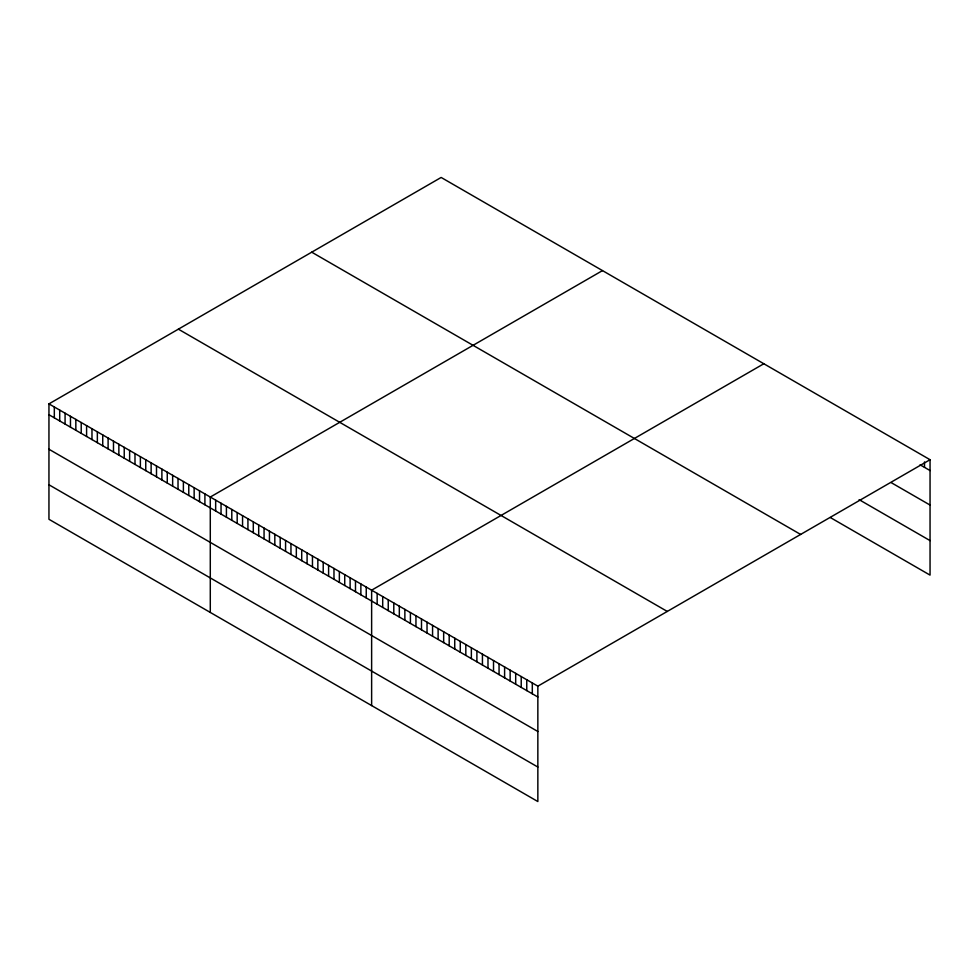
<?xml version="1.0" encoding="UTF-8"?>
<svg xmlns="http://www.w3.org/2000/svg" width="979" height="979" viewBox="0 0 979 979"><rect width="100%" height="100%" fill="white"/><g stroke="black" fill="none" stroke-linecap="round" stroke-linejoin="round"><path stroke-width="1.47" d="M48.95 403.886L537.85 686.157L537.85 801.544L48.95 519.286L48.95 403.886L441.15 177.456L930.05 459.714L930.05 575.114L830.314 517.524M602.489 270.596L210.289 497.038L210.289 612.426M763.828 363.747L371.628 590.178L371.628 705.578M537.85 686.157L930.05 459.714M920.076 464.805L930.05 470.556M891.269 482.671L930.05 505.054M859.121 499.657L930.05 540.604M311.726 252.178L800.626 534.436M178.374 329.164L667.274 611.434M48.95 414.729L537.85 696.999M48.95 449.239L537.85 731.497M48.95 484.776L537.85 767.046M924.506 461.941L924.506 467.362M532.307 682.95L532.307 693.793M526.763 679.756L526.763 690.599M521.22 676.55L521.22 687.393M515.688 673.356L515.688 684.199M510.145 670.162L510.145 680.992M504.601 666.956L504.601 677.798M499.057 663.762L499.057 674.604M493.526 660.556L493.526 671.398M487.983 657.362L487.983 668.204M482.439 654.168L482.439 664.998M476.895 650.962L476.895 661.804M471.364 647.768L471.364 658.61M465.82 644.561L465.82 655.404M460.277 641.367L460.277 652.21M454.733 638.173L454.733 649.004M449.19 634.967L449.19 645.81M443.658 631.773L443.658 642.616M438.115 628.567L438.115 639.409M432.571 625.373L432.571 636.215M427.028 622.179L427.028 633.009M421.496 618.973L421.496 629.815M415.953 615.779L415.953 626.621M410.409 612.573L410.409 623.415M404.865 609.379L404.865 620.221M399.322 606.185L399.322 617.015M393.791 602.978L393.791 613.821M388.247 599.784L388.247 610.615M382.703 596.578L382.703 607.421M377.16 593.384L377.16 604.227M366.244 587.082L366.244 597.924M360.872 583.973L360.872 594.816M355.487 580.865L355.487 591.708M350.115 577.769L350.115 588.599M344.73 574.661L344.73 585.503M339.358 571.552L339.358 582.395M333.974 568.444L333.974 579.287M328.601 565.348L328.601 576.19M323.217 562.24L323.217 573.082M317.845 559.131L317.845 569.974M312.46 556.035L312.46 566.865M307.088 552.927L307.088 563.769M301.716 549.819L301.716 560.661M296.331 546.71L296.331 557.553M290.959 543.614L290.959 554.444M285.574 540.506L285.574 551.348M280.202 537.398L280.202 548.24M274.818 534.301L274.818 545.132M269.445 531.193L269.445 542.036M264.061 528.085L264.061 538.927M258.689 524.977L258.689 535.819M253.304 521.88L253.304 532.711M247.932 518.772L247.932 529.615M242.559 515.664L242.559 526.506M237.175 512.555L237.175 523.398M231.803 509.459L231.803 520.302M226.418 506.351L226.418 517.193M221.046 503.243L221.046 514.085M215.661 500.147L215.661 510.977M204.905 493.93L204.905 504.772M199.532 490.822L199.532 501.664M194.148 487.726L194.148 498.568M188.776 484.617L188.776 495.46M183.391 481.509L183.391 492.351M178.019 478.413L178.019 489.243M172.647 475.304L172.647 486.147M167.262 472.196L167.262 483.039M161.89 469.088L161.89 479.93M156.505 465.992L156.505 476.834M151.133 462.883L151.133 473.726M145.749 459.775L145.749 470.618M140.376 456.679L140.376 467.509M134.992 453.571L134.992 464.413M129.62 450.462L129.62 461.305M124.235 447.354L124.235 458.196M118.863 444.258L118.863 455.088M113.491 441.15L113.491 451.992M108.106 438.041L108.106 448.884M102.734 434.933L102.734 445.775M97.349 431.837L97.349 442.679M91.977 428.729L91.977 439.571M86.593 425.62L86.593 436.463M81.22 422.524L81.22 433.354M75.836 419.416L75.836 430.258M70.464 416.308L70.464 427.15M65.079 413.199L65.079 424.042M59.707 410.103L59.707 420.946M54.322 406.995L54.322 417.837"/></g></svg>
